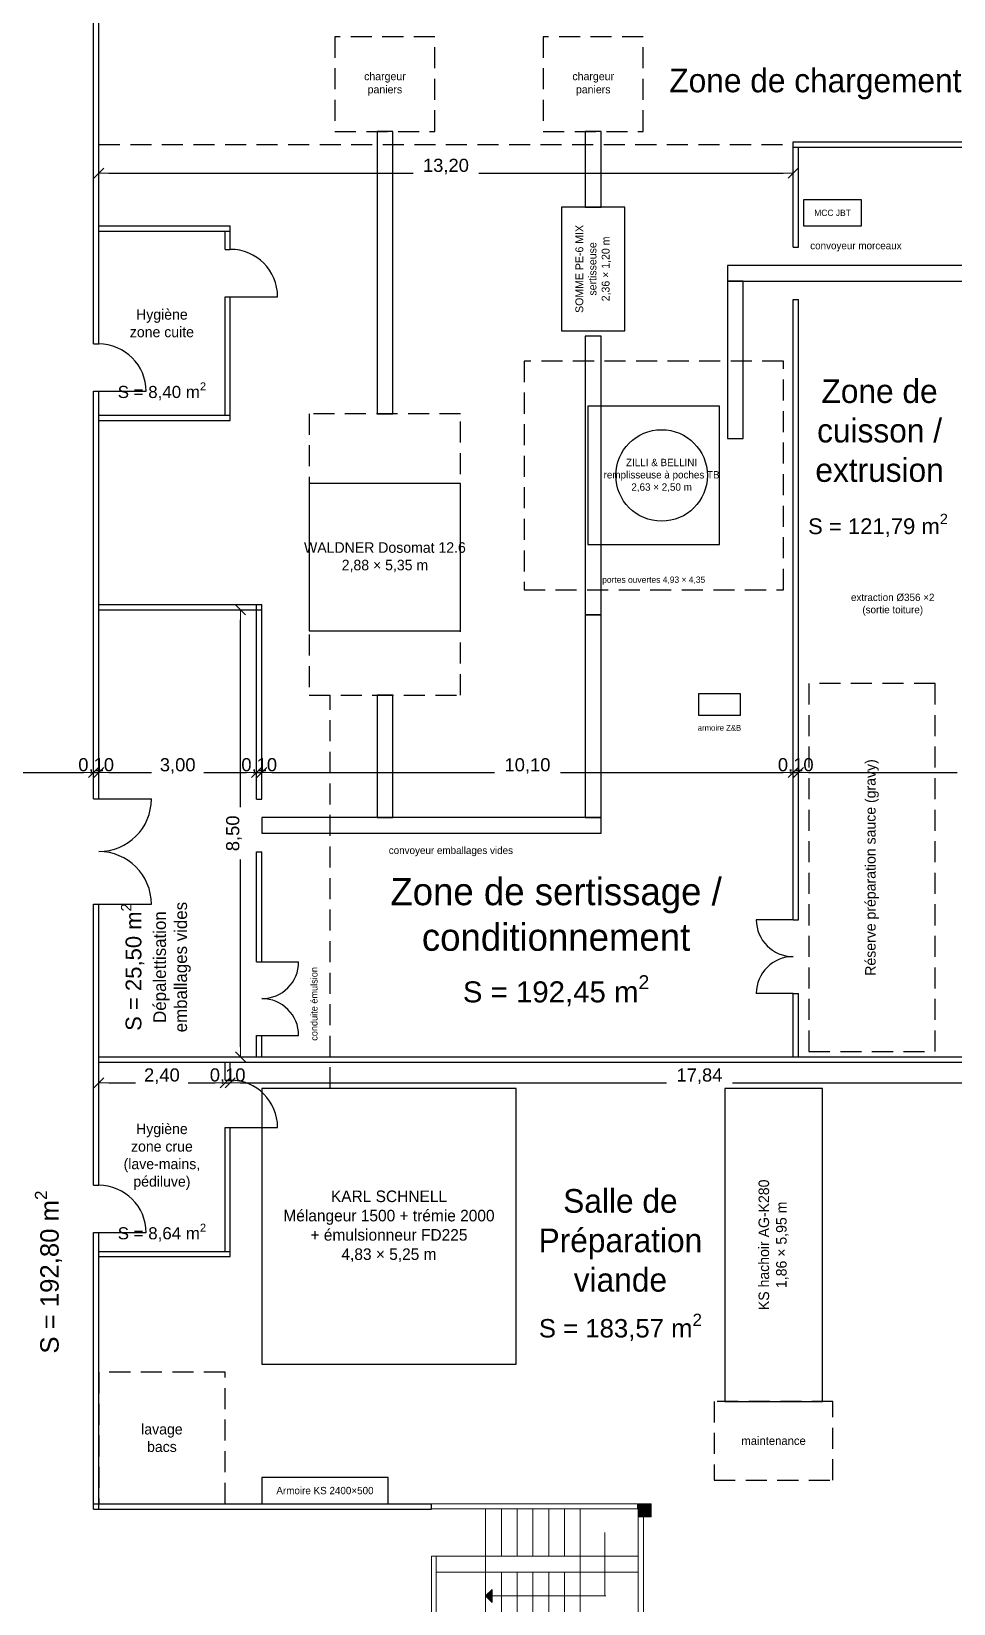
# Model space of a CAD drawing. Header units: millimetres. Extents: x 141848 to 1648660, y -821378 to -151356.
# Drawn here: x 222326 to 239857, y -234804 to -204906 of the extents above; entities that cross this region are included whole.
import ezdxf

# ---------------------------------------------------------------- set-up
doc = ezdxf.new("R2010")
doc.units = ezdxf.units.MM
doc.header["$MEASUREMENT"] = 0
doc.linetypes.add('DASHED', pattern=[600, 400, -200])
for name, color, linetype in [('ASSIETTE', 7, 'Continuous'), ('Cotations - 1_100', 7, 'Continuous'), ('Equipement - Process', 6, 'Continuous'), ('Hachure', 7, 'Continuous'), ('Intérieur - Agencement', 7, 'Continuous'), ('Nouveau_Co-Structure', 7, 'Continuous'), ('Portes ARCHICAD', 7, 'Continuous'), ('Structure - Murs extérieurs', 7, 'Continuous')]:
    doc.layers.add(name, color=color, linetype=linetype)
doc.styles.add('STYLE_GENERE_1', font='')
doc.styles.add('STYLE_GENERE_2', font='')
doc.styles.get('STYLE_GENERE_1').set_extended_font_data('Agency FB')
doc.styles.get('STYLE_GENERE_2').set_extended_font_data('Arial')
doc.dimstyles.new('STYLE_GENERE__1', dxfattribs={"dimtxt": 250, "dimasz": 190, "dimexe": 1.25, "dimexo": 0.625, "dimgap": 0, "dimtad": 1, "dimlfac": 0.001, "dimtxsty": 'STYLE_GENERE_2', "dimblk": 'ARROWHEAD_6', "dimblk1": 'ARROWHEAD_6', "dimblk2": 'ARROWHEAD_6', "dimcen": 2.5, "dimse1": 1, "dimse2": 1, "dimclrd": 7, "dimclre": 7, "dimclrt": 7, "dimazin": 3, "dimtfac": 1, "dimtmove": 0, "dimatfit": 3})

# ---------------------------------------------------------------- blocks, each defined once
blk = doc.blocks.new('Porte double 25_8')
at = {"layer": 'Portes ARCHICAD', "color": 7, "linetype": 'Continuous', "lineweight": 5}
for p, q in [((-772, 772), (-772, 672)), ((-732, 772), (-772, 772)), ((-772, 672), (-732, 672)), ((-752, 672), (-752, 100)), ((-732, 672), (-732, 772)), ((732, 672), (732, 772)), ((732, 772), (772, 772)), ((772, 672), (732, 672)), ((752, 672), (752, 100)), ((772, 772), (772, 672)), ((-787, 4), (-837, 4)), ((-837, 4), (-837, -15)), ((-772, 0), (-800, 0)), ((-800, 0), (-800, -115)), ((-787, -15), (-787, 4)), ((-732, 100), (-772, 100)), ((-772, 100), (-772, 0)), ((-772, -40), (-772, 0)), ((-772, 0), (-732, 0)), ((-732, 0), (-732, 100)), ((732, 0), (732, 100)), ((732, 100), (772, 100)), ((772, 0), (732, 0)), ((772, 100), (772, 0)), ((800, 0), (772, 0)), ((772, 0), (772, -40)), ((837, 4), (787, 4)), ((787, 4), (787, -15)), ((800, -115), (800, 0)), ((837, -15), (837, 4)), ((-837, -15), (-787, -15)), ((-800, -15), (-837, -15)), ((-800, -15), (-837, -15)), ((-787, -115), (-837, -115)), ((-837, -115), (-837, -134)), ((-800, -115), (-837, -115)), ((-800, -115), (-837, -115)), ((-837, -134), (-787, -134)), ((-800, -115), (-800, -15)), ((-800, -115), (-800, -15)), ((-800, -115), (-760, -115)), ((-787, -134), (-787, -115)), ((-760, -40), (-772, -40)), ((-760, -115), (-760, -40)), ((772, -40), (760, -40)), ((760, -40), (760, -115)), ((760, -115), (800, -115)), ((787, -15), (837, -15)), ((837, -115), (787, -115)), ((787, -115), (787, -134)), ((787, -134), (837, -134)), ((800, -115), (800, -15)), ((800, -115), (800, -15)), ((800, -15), (837, -15)), ((800, -15), (837, -15)), ((800, -115), (837, -115)), ((800, -115), (837, -115)), ((837, -134), (837, -115))]:
    blk.add_line(p, q, dxfattribs=at)
at = {"layer": 'Portes ARCHICAD', "color": 7, "linetype": 'Continuous', "lineweight": 5, "flags": 128}
for points in [[(-772, 672), (-772, 100), (-752, 100), (-752, 672)], [(-752, 672), (-752, 100), (-732, 100), (-732, 672)], [(752, 672), (752, 100), (732, 100), (732, 672)], [(772, 672), (772, 100), (752, 100), (752, 672)]]:
    blk.add_lwpolyline(points, close=True, dxfattribs=at)
at = {"layer": 'Portes ARCHICAD', "color": 7, "linetype": 'Continuous', "lineweight": 5}
for centre, start, end in [((-772, 0), 0, 90), ((772, 0), 90, 180)]:
    blk.add_arc(centre, 772, start, end, dxfattribs=at)
blk = doc.blocks.new('Mur_139_1', base_point=(233861, -248106))
at = {"layer": 'Structure - Murs extérieurs', "color": 7, "linetype": 'Continuous', "lineweight": 5}
for p, q in [((233861, -245743), (233861, -245706)), ((233861, -245743), (233961, -245743)), ((233961, -245743), (233961, -245706)), ((233861, -247343), (233861, -247380)), ((233861, -247343), (233961, -247343)), ((233961, -247343), (233961, -247380))]:
    blk.add_line(p, q, dxfattribs=at)
at = {"layer": 'Structure - Murs extérieurs', "color": 7, "linetype": 'Continuous', "lineweight": 5, "flags": 128}
for points in [[(233861, -243006), (233861, -245106)], [(233961, -245106), (233961, -242906)], [(233861, -245206), (233861, -245743)], [(233961, -245743), (233961, -245206)], [(233861, -247343), (233861, -248006)], [(233961, -248006), (233961, -247343)]]:
    blk.add_lwpolyline(points, dxfattribs=at)
at = {"layer": 'Portes ARCHICAD', "color": 7, "linetype": 'Continuous', "lineweight": 5, "zscale": 1000, "rotation": 270}
blk.add_blockref('Porte double 25_8', (233976, -246543), dxfattribs=at)
blk = doc.blocks.new('Ligne_4_1', base_point=(233246, -244659))
at = {"layer": 'Structure - Murs extérieurs', "linetype": 'Continuous', "lineweight": 5, "true_color": 0x990000}
blk.add_hatch(color=14, dxfattribs=at).paths.add_polyline_path([(230959, -244659), (231084, -244784), (231084, -244534)])
at = {"layer": 'Structure - Murs extérieurs', "color": 14, "linetype": 'Continuous', "lineweight": 5, "true_color": 0x990000}
for p, q in [((230959, -244659), (231084, -244534)), ((231084, -244534), (231084, -244784)), ((230959, -244659), (231084, -244784))]:
    blk.add_line(p, q, dxfattribs=at)
at = {"layer": 'Structure - Murs extérieurs', "color": 8, "linetype": 'Continuous', "lineweight": 5}
blk.add_line((233246, -244659), (231084, -244659), dxfattribs=at)
blk = doc.blocks.new('ARROWHEAD_6')
at = {"color": 0, "linetype": 'Continuous', "lineweight": 0}
for p, q in [((0, 0), (-1, 0)), ((-0.5, -0.5), (0.5, 0.5))]:
    blk.add_line(p, q, dxfattribs=at)
blk = doc.blocks.new('*D1152')
at = {"color": 7}
for p, q in [((219696, -177072), (231101, -177072)), ((232351, -177072), (243756, -177072))]:
    blk.add_line(p, q, dxfattribs=at)
at = {"layer": 'Defpoints'}
for p in [(219506, -177072), (219506, -207204), (243946, -207202)]:
    blk.add_point(p, dxfattribs=at)
at = {"layer": 'Cotations - 1_100', "color": 7, "xscale": 190, "yscale": 190, "rotation": 180}
blk.add_blockref('ARROWHEAD_6', (219506, -177072), dxfattribs=at)
at = {"layer": 'Cotations - 1_100', "color": 7, "xscale": 190, "yscale": 190}
blk.add_blockref('ARROWHEAD_6', (243946, -177072), dxfattribs=at)
at = {"layer": 'Cotations - 1_100', "color": 7, "insert": (231726, -176947), "char_height": 250, "attachment_point": 5, "style": 'STYLE_GENERE_2'}
blk.add_mtext('\\A1;{\\pql;\\fArial|b0|i0|c0|p38;24,44}', dxfattribs=at)
blk = doc.blocks.new('*D1241')
at = {"color": 7}
for p, q in [((219696, -219000), (221006, -219000)), ((222006, -219000), (223316, -219000))]:
    blk.add_line(p, q, dxfattribs=at)
at = {"layer": 'Defpoints'}
for p in [(219506, -219000), (219506, -219000), (223506, -219000)]:
    blk.add_point(p, dxfattribs=at)
at = {"layer": 'Cotations - 1_100', "color": 7, "xscale": 190, "yscale": 190, "rotation": 180}
blk.add_blockref('ARROWHEAD_6', (219506, -219000), dxfattribs=at)
at = {"layer": 'Cotations - 1_100', "color": 7, "xscale": 190, "yscale": 190}
blk.add_blockref('ARROWHEAD_6', (223506, -219000), dxfattribs=at)
at = {"layer": 'Cotations - 1_100', "color": 7, "insert": (221506, -218875), "char_height": 250, "attachment_point": 5, "style": 'STYLE_GENERE_2'}
blk.add_mtext('\\A1;{\\pql;\\fArial|b0|i0|c0|p38;4,00}', dxfattribs=at)
blk = doc.blocks.new('*D1242')
at = {"color": 7}
blk.add_line((223506, -219000), (223606, -219000), dxfattribs=at)
at = {"layer": 'Defpoints'}
for p in [(223506, -219000), (223506, -219000), (223606, -219000)]:
    blk.add_point(p, dxfattribs=at)
at = {"layer": 'Cotations - 1_100', "color": 7, "xscale": 190, "yscale": 190}
blk.add_blockref('ARROWHEAD_6', (223506, -219000), dxfattribs=at)
at = {"layer": 'Cotations - 1_100', "color": 7, "xscale": 190, "yscale": 190, "rotation": 180}
blk.add_blockref('ARROWHEAD_6', (223606, -219000), dxfattribs=at)
at = {"layer": 'Cotations - 1_100', "color": 7, "insert": (223556, -218873.75), "char_height": 250, "attachment_point": 5, "style": 'STYLE_GENERE_2'}
blk.add_mtext('\\A1;{\\pql;\\fArial|b0|i0|c0|p38;0,10}', dxfattribs=at)
blk = doc.blocks.new('*D1243')
at = {"color": 7}
for p, q in [((223796, -219000), (224606, -219000)), ((225606, -219000), (226416, -219000))]:
    blk.add_line(p, q, dxfattribs=at)
at = {"layer": 'Defpoints'}
for p in [(223606, -219000), (223606, -219000), (226606, -219000)]:
    blk.add_point(p, dxfattribs=at)
at = {"layer": 'Cotations - 1_100', "color": 7, "xscale": 190, "yscale": 190, "rotation": 180}
blk.add_blockref('ARROWHEAD_6', (223606, -219000), dxfattribs=at)
at = {"layer": 'Cotations - 1_100', "color": 7, "xscale": 190, "yscale": 190}
blk.add_blockref('ARROWHEAD_6', (226606, -219000), dxfattribs=at)
at = {"layer": 'Cotations - 1_100', "color": 7, "insert": (225106, -218875), "char_height": 250, "attachment_point": 5, "style": 'STYLE_GENERE_2'}
blk.add_mtext('\\A1;{\\pql;\\fArial|b0|i0|c0|p38;3,00}', dxfattribs=at)
blk = doc.blocks.new('*D1244')
at = {"color": 7}
blk.add_line((226606, -219000), (226706, -219000), dxfattribs=at)
at = {"layer": 'Defpoints'}
for p in [(226606, -219000), (226606, -219000), (226706, -219000)]:
    blk.add_point(p, dxfattribs=at)
at = {"layer": 'Cotations - 1_100', "color": 7, "xscale": 190, "yscale": 190}
blk.add_blockref('ARROWHEAD_6', (226606, -219000), dxfattribs=at)
at = {"layer": 'Cotations - 1_100', "color": 7, "xscale": 190, "yscale": 190, "rotation": 180}
blk.add_blockref('ARROWHEAD_6', (226706, -219000), dxfattribs=at)
at = {"layer": 'Cotations - 1_100', "color": 7, "insert": (226656, -218873.75), "char_height": 250, "attachment_point": 5, "style": 'STYLE_GENERE_2'}
blk.add_mtext('\\A1;{\\pql;\\fArial|b0|i0|c0|p38;0,10}', dxfattribs=at)
blk = doc.blocks.new('*D1245')
at = {"color": 7}
for p, q in [((226896, -219000), (231131, -219000)), ((232381, -219000), (236616, -219000))]:
    blk.add_line(p, q, dxfattribs=at)
at = {"layer": 'Defpoints'}
for p in [(226706, -219000), (226706, -219000), (236806, -219000)]:
    blk.add_point(p, dxfattribs=at)
at = {"layer": 'Cotations - 1_100', "color": 7, "xscale": 190, "yscale": 190, "rotation": 180}
blk.add_blockref('ARROWHEAD_6', (226706, -219000), dxfattribs=at)
at = {"layer": 'Cotations - 1_100', "color": 7, "xscale": 190, "yscale": 190}
blk.add_blockref('ARROWHEAD_6', (236806, -219000), dxfattribs=at)
at = {"layer": 'Cotations - 1_100', "color": 7, "insert": (231756, -218875), "char_height": 250, "attachment_point": 5, "style": 'STYLE_GENERE_2'}
blk.add_mtext('\\A1;{\\pql;\\fArial|b0|i0|c0|p38;10,10}', dxfattribs=at)
blk = doc.blocks.new('*D1246')
at = {"color": 7}
blk.add_line((236806, -219000), (236906, -219000), dxfattribs=at)
at = {"layer": 'Defpoints'}
for p in [(236806, -219000), (236806, -219000), (236906, -219000)]:
    blk.add_point(p, dxfattribs=at)
at = {"layer": 'Cotations - 1_100', "color": 7, "xscale": 190, "yscale": 190}
blk.add_blockref('ARROWHEAD_6', (236806, -219000), dxfattribs=at)
at = {"layer": 'Cotations - 1_100', "color": 7, "xscale": 190, "yscale": 190, "rotation": 180}
blk.add_blockref('ARROWHEAD_6', (236906, -219000), dxfattribs=at)
at = {"layer": 'Cotations - 1_100', "color": 7, "insert": (236856, -218873.75), "char_height": 250, "attachment_point": 5, "style": 'STYLE_GENERE_2'}
blk.add_mtext('\\A1;{\\pql;\\fArial|b0|i0|c0|p38;0,10}', dxfattribs=at)
blk = doc.blocks.new('*D1247')
at = {"color": 7}
for p, q in [((237096, -219000), (239926, -219000)), ((240926, -219000), (243756, -219000))]:
    blk.add_line(p, q, dxfattribs=at)
at = {"layer": 'Defpoints'}
for p in [(236906, -219000), (236906, -219000), (243946, -219000)]:
    blk.add_point(p, dxfattribs=at)
at = {"layer": 'Cotations - 1_100', "color": 7, "xscale": 190, "yscale": 190, "rotation": 180}
blk.add_blockref('ARROWHEAD_6', (236906, -219000), dxfattribs=at)
at = {"layer": 'Cotations - 1_100', "color": 7, "xscale": 190, "yscale": 190}
blk.add_blockref('ARROWHEAD_6', (243946, -219000), dxfattribs=at)
at = {"layer": 'Cotations - 1_100', "color": 7, "insert": (240426, -218875), "char_height": 250, "attachment_point": 5, "style": 'STYLE_GENERE_2'}
blk.add_mtext('\\A1;{\\pql;\\fArial|b0|i0|c0|p38;7,04}', dxfattribs=at)
blk = doc.blocks.new('*D1248')
at = {"color": 7}
for p, q in [((223796, -224900), (224306, -224900)), ((225306, -224900), (225816, -224900))]:
    blk.add_line(p, q, dxfattribs=at)
at = {"layer": 'Defpoints'}
for p in [(223606, -224900), (223606, -224900), (226006, -224900)]:
    blk.add_point(p, dxfattribs=at)
at = {"layer": 'Cotations - 1_100', "color": 7, "xscale": 190, "yscale": 190, "rotation": 180}
blk.add_blockref('ARROWHEAD_6', (223606, -224900), dxfattribs=at)
at = {"layer": 'Cotations - 1_100', "color": 7, "xscale": 190, "yscale": 190}
blk.add_blockref('ARROWHEAD_6', (226006, -224900), dxfattribs=at)
at = {"layer": 'Cotations - 1_100', "color": 7, "insert": (224806, -224775), "char_height": 250, "attachment_point": 5, "style": 'STYLE_GENERE_2'}
blk.add_mtext('\\A1;{\\pql;\\fArial|b0|i0|c0|p38;2,40}', dxfattribs=at)
blk = doc.blocks.new('*D1249')
at = {"color": 7}
blk.add_line((226006, -224900), (226106, -224900), dxfattribs=at)
at = {"layer": 'Defpoints'}
for p in [(226006, -224900), (226006, -224900), (226106, -224900)]:
    blk.add_point(p, dxfattribs=at)
at = {"layer": 'Cotations - 1_100', "color": 7, "xscale": 190, "yscale": 190}
blk.add_blockref('ARROWHEAD_6', (226006, -224900), dxfattribs=at)
at = {"layer": 'Cotations - 1_100', "color": 7, "xscale": 190, "yscale": 190, "rotation": 180}
blk.add_blockref('ARROWHEAD_6', (226106, -224900), dxfattribs=at)
at = {"layer": 'Cotations - 1_100', "color": 7, "insert": (226056, -224773.75), "char_height": 250, "attachment_point": 5, "style": 'STYLE_GENERE_2'}
blk.add_mtext('\\A1;{\\pql;\\fArial|b0|i0|c0|p38;0,10}', dxfattribs=at)
blk = doc.blocks.new('*D1250')
at = {"color": 7}
for p, q in [((226296, -224900), (234401, -224900)), ((235651, -224900), (243756, -224900))]:
    blk.add_line(p, q, dxfattribs=at)
at = {"layer": 'Defpoints'}
for p in [(226106, -224900), (226106, -224900), (243946, -224900)]:
    blk.add_point(p, dxfattribs=at)
at = {"layer": 'Cotations - 1_100', "color": 7, "xscale": 190, "yscale": 190, "rotation": 180}
blk.add_blockref('ARROWHEAD_6', (226106, -224900), dxfattribs=at)
at = {"layer": 'Cotations - 1_100', "color": 7, "xscale": 190, "yscale": 190}
blk.add_blockref('ARROWHEAD_6', (243946, -224900), dxfattribs=at)
at = {"layer": 'Cotations - 1_100', "color": 7, "insert": (235026, -224775), "char_height": 250, "attachment_point": 5, "style": 'STYLE_GENERE_2'}
blk.add_mtext('\\A1;{\\pql;\\fArial|b0|i0|c0|p38;17,84}', dxfattribs=at)
blk = doc.blocks.new('*D1263')
at = {"color": 7}
for p, q in [((223796, -207600), (229581, -207600)), ((230831, -207600), (236616, -207600))]:
    blk.add_line(p, q, dxfattribs=at)
at = {"layer": 'Defpoints'}
for p in [(223606, -207600), (223606, -207600), (236806, -207600)]:
    blk.add_point(p, dxfattribs=at)
at = {"layer": 'Cotations - 1_100', "color": 7, "xscale": 190, "yscale": 190, "rotation": 180}
blk.add_blockref('ARROWHEAD_6', (223606, -207600), dxfattribs=at)
at = {"layer": 'Cotations - 1_100', "color": 7, "xscale": 190, "yscale": 190}
blk.add_blockref('ARROWHEAD_6', (236806, -207600), dxfattribs=at)
at = {"layer": 'Cotations - 1_100', "color": 7, "insert": (230206, -207475), "char_height": 250, "attachment_point": 5, "style": 'STYLE_GENERE_2'}
blk.add_mtext('\\A1;{\\pql;\\fArial|b0|i0|c0|p38;13,20}', dxfattribs=at)
blk = doc.blocks.new('*D1264')
at = {"color": 7}
for p, q in [((226300, -219656), (226300, -216096)), ((226300, -224216), (226300, -220656))]:
    blk.add_line(p, q, dxfattribs=at)
at = {"layer": 'Defpoints'}
for p in [(226300, -215906), (226300, -224406), (226300, -224406)]:
    blk.add_point(p, dxfattribs=at)
at = {"layer": 'Cotations - 1_100', "color": 7, "xscale": 190, "yscale": 190}
for p, rotation in [((226300, -215906), 90), ((226300, -224406), 270)]:
    blk.add_blockref('ARROWHEAD_6', p, dxfattribs=dict(at, rotation=rotation))
at = {"layer": 'Cotations - 1_100', "color": 7, "insert": (226175, -220156), "char_height": 250, "attachment_point": 5, "rotation": 90, "style": 'STYLE_GENERE_2'}
blk.add_mtext('\\A1;{\\pql;\\fArial|b0|i0|c0|p38;8,50}', dxfattribs=at)

msp = doc.modelspace()

# ---------------------------------------------------------------- hatches: boundary and pattern name
at = {"layer": 'Nouveau_Co-Structure', "linetype": 'Continuous', "lineweight": 5}
msp.add_hatch(color=1, dxfattribs=at).paths.add_polyline_path([(233858.443, -232905.571), (233858.443, -233155.571), (234108.443, -233155.571), (234108.443, -232905.571)])

# ---------------------------------------------------------------- linework, layer by layer
at = {"layer": 'ASSIETTE', "color": 7, "linetype": 'Continuous', "lineweight": 5}
for p, q in [((230959.414, -233905.571), (230959.414, -233005.571)), ((231259.414, -233905.571), (231259.414, -233005.571)), ((231559.414, -233905.571), (231559.414, -233005.571)), ((231859.414, -233905.571), (231859.414, -233005.571)), ((232159.414, -233905.571), (232159.414, -233005.571)), ((232459.414, -233905.571), (232459.414, -233005.571)), ((232759.414, -233905.571), (232759.414, -233005.571)), ((230959.414, -233905.571), (230017.955, -233905.571)), ((230959.414, -234205.571), (230959.414, -233905.571)), ((230959.414, -233905.571), (232759.414, -233905.571)), ((232759.414, -233905.571), (232759.414, -234205.571)), ((232759.414, -233905.571), (233861.034, -233905.571)), ((230959.414, -234205.571), (230017.955, -234205.571)), ((232759.414, -234205.571), (230959.414, -234205.571)), ((230959.414, -234205.571), (230959.414, -235105.571)), ((231259.414, -234205.571), (231259.414, -235105.571)), ((231559.414, -234205.571), (231559.414, -235105.571)), ((231859.414, -234205.571), (231859.414, -235105.571)), ((232159.414, -234205.571), (232159.414, -235105.571)), ((232459.414, -234205.571), (232459.414, -235105.571)), ((232759.414, -234205.571), (232759.414, -235105.571)), ((232759.414, -234205.571), (233846.034, -234205.571))]:
    msp.add_line(p, q, dxfattribs=at)
for points in [[(229932.955, -232905.571), (229932.955, -233005.571), (233849.151, -233005.571), (233849.151, -232905.571)], [(229932.955, -233905.571), (230017.955, -233905.571), (230017.955, -235120.571), (229932.955, -235120.571)]]:
    msp.add_lwpolyline(points, close=True, dxfattribs=at)
at = {"layer": 'Equipement - Process', "linetype": 'DASHED'}
for points in [[(228096, -206806), (229996, -206806), (229996, -205006), (228096, -205006)], [(232056, -206806), (233956, -206806), (233956, -205006), (232056, -205006)], [(231691, -215525), (236621, -215525), (236621, -211175), (231691, -211175)], [(227606, -217526), (230486, -217526), (230486, -212176), (227606, -212176)], [(237106, -224306), (239506, -224306), (239506, -217306), (237106, -217306)], [(223606, -232906), (226006, -232906), (226006, -230406), (223606, -230406)], [(235306, -232459), (237564, -232459), (237564, -230959), (235306, -230959)]]:
    msp.add_lwpolyline(points, close=True, dxfattribs=at)
at = {"layer": 'Equipement - Process'}
for points in [[(228896, -212176), (229196, -212176), (229196, -206806), (228896, -206806)], [(232856, -208245), (233156, -208245), (233156, -206806), (232856, -206806)], [(232406, -210600), (233606, -210600), (233606, -208245), (232406, -208245)], [(237006, -208606), (238106, -208606), (238106, -208106), (237006, -208106)], [(235556, -209656), (240256, -209656), (240256, -209356), (235556, -209356)], [(235556, -212650), (235856, -212650), (235856, -209656), (235556, -209656)], [(232856, -216000), (233156, -216000), (233156, -210700), (232856, -210700)], [(232906, -214665), (235406, -214665), (235406, -212035), (232906, -212035)], [(227606, -216306), (230486, -216306), (230486, -213506), (227606, -213506)], [(232856, -219856), (233156, -219856), (233156, -216000), (232856, -216000)], [(228896, -219856), (229196, -219856), (229196, -217526), (228896, -217526)], [(235006, -217906), (235806, -217906), (235806, -217506), (235006, -217506)], [(226706, -220156), (233156, -220156), (233156, -219856), (226706, -219856)], [(226706, -230253), (231540, -230253), (231540, -225006), (226706, -225006)], [(235506, -230959), (237364, -230959), (237364, -225006), (235506, -225006)], [(226706, -232906), (229106, -232906), (229106, -232406), (226706, -232406)]]:
    msp.add_lwpolyline(points, close=True, dxfattribs=at)
at = {"layer": 'Equipement - Process', "linetype": 'DASHED'}
msp.add_lwpolyline([(228006, -225006), (228006, -217526)], dxfattribs=at)
at = {"layer": 'Equipement - Process'}
msp.add_circle((234306, -213350), 870, dxfattribs=at)
at = {"layer": 'Hachure', "linetype": 'DASHED'}
msp.add_lwpolyline([(223606, -207056), (236806, -207056)], dxfattribs=at)
at = {"layer": 'Nouveau_Co-Structure', "color": 255, "linetype": 'Continuous', "lineweight": 5}
msp.add_line((233228.035, -233455.571), (233228.035, -234658.568), dxfattribs=at)
at = {"layer": 'Nouveau_Co-Structure', "color": 7, "linetype": 'Continuous', "lineweight": 5}
msp.add_lwpolyline([(233858.443, -232905.571), (234108.443, -232905.571), (234108.443, -233155.571), (233858.443, -233155.571)], close=True, dxfattribs=at)
at = {"layer": 'Portes ARCHICAD'}
for points in [[(226106, -209950), (227006, -209950)], [(223606, -211750), (224506, -211750)], [(223606, -219503), (224606, -219503)], [(223606, -221503), (224606, -221503)], [(236806, -221800), (236106, -221800)], [(226706, -222600), (227406, -222600)], [(236806, -223200), (236106, -223200)], [(226706, -224000), (227406, -224000)], [(226106, -225750), (227006, -225750)], [(223606, -227750), (224506, -227750)]]:
    msp.add_lwpolyline(points, dxfattribs=at)
for centre, radius, start, end in [((226106, -209950), 900, 0, 90), ((223606, -211750), 900, 0, 90), ((223606, -219503), 1000, 270, 360), ((223606, -221503), 1000, 0, 90), ((236806, -221800), 700, 180, 270), ((226706, -222600), 700, 270, 360), ((236806, -223200), 700, 90, 180), ((226706, -224000), 700, 0, 90), ((226106, -225750), 900, 0, 90), ((223606, -227750), 900, 0, 90)]:
    msp.add_arc(centre, radius, start, end, dxfattribs=at)
at = {"layer": 'Structure - Murs extérieurs'}
for points in [[(223506, -210850), (223506, -199500)], [(223606, -210850), (223606, -199500)], [(236806, -207006), (243946, -207006)], [(236806, -207106), (236806, -207006)], [(236806, -209006), (236806, -207106)], [(236806, -207106), (236906, -207106)], [(236806, -207106), (243946, -207106)], [(236906, -209006), (236906, -207106)], [(223606, -208606), (226106, -208606)], [(223606, -208706), (223606, -208606)], [(226106, -208706), (226106, -208606)], [(223606, -208706), (226106, -208706)], [(226006, -209050), (226006, -208706)], [(226006, -208706), (226106, -208706)], [(226106, -209050), (226106, -208706)], [(226006, -209050), (226106, -209050)], [(236806, -209006), (236906, -209006)], [(226006, -212206), (226006, -209950)], [(226006, -209950), (226106, -209950)], [(226106, -212206), (226106, -209950)], [(236806, -221800), (236806, -210006)], [(236806, -210006), (236906, -210006)], [(236906, -221800), (236906, -210006)], [(223506, -210850), (223606, -210850)], [(223506, -219503), (223506, -211750)], [(223506, -211750), (223606, -211750)], [(223606, -219503), (223606, -211750)], [(223606, -212206), (226106, -212206)], [(223606, -212306), (223606, -212206)], [(226006, -212206), (226106, -212206)], [(226106, -212306), (226106, -212206)], [(223606, -212306), (226106, -212306)], [(223606, -215806), (226706, -215806)], [(223606, -215906), (223606, -215806)], [(226606, -219506), (226606, -215806)], [(226606, -215806), (226706, -215806)], [(226706, -219506), (226706, -215806)], [(226706, -215906), (226706, -215806)], [(223606, -215906), (226706, -215906)], [(223506, -219503), (223606, -219503)], [(226606, -219506), (226706, -219506)], [(226606, -222600), (226606, -220506)], [(226606, -220506), (226706, -220506)], [(226706, -222600), (226706, -220506)], [(223506, -226850), (223506, -221503)], [(223506, -221503), (223606, -221503)], [(223606, -226850), (223606, -221503)], [(236806, -221800), (236906, -221800)], [(226606, -222600), (226706, -222600)], [(236806, -224406), (236806, -223200)], [(236806, -223200), (236906, -223200)], [(236906, -224406), (236906, -223200)], [(226606, -224406), (226606, -224000)], [(226606, -224000), (226706, -224000)], [(226706, -224406), (226706, -224000)], [(223606, -224406), (240706, -224406)], [(223606, -224506), (223606, -224406)], [(223606, -224506), (240706, -224506)], [(226006, -224850), (226006, -224506)], [(226006, -224506), (226106, -224506)], [(226106, -224850), (226106, -224506)], [(226606, -224406), (226706, -224406)], [(236806, -224406), (236906, -224406)], [(226006, -224850), (226106, -224850)], [(226006, -228106), (226006, -225750)], [(226006, -225750), (226106, -225750)], [(226106, -228106), (226106, -225750)], [(223506, -226850), (223606, -226850)], [(223506, -233006), (223506, -227750)], [(223506, -227750), (223606, -227750)], [(223606, -233006), (223606, -227750)], [(223606, -228106), (226106, -228106)], [(223606, -228206), (223606, -228106)], [(226006, -228106), (226106, -228106)], [(226106, -228206), (226106, -228106)], [(223606, -228206), (226106, -228206)], [(223506, -232906), (229933, -232906)], [(223506, -233006), (223506, -232906)], [(223506, -233006), (223606, -233006)], [(223506, -233006), (229933, -233006)], [(229933, -233006), (229933, -232906)]]:
    msp.add_lwpolyline(points, dxfattribs=at)

# ---------------------------------------------------------------- block references
at = {"layer": 'Structure - Murs extérieurs', "color": 7, "lineweight": 5}
msp.add_blockref('Mur_139_1', (233861.034, -238105.571), dxfattribs=at)
at = {"layer": 'Structure - Murs extérieurs', "color": 8, "linetype": 'Continuous', "lineweight": 5}
msp.add_blockref('Ligne_4_1', (233245.625, -234658.568), dxfattribs=at)

# ---------------------------------------------------------------- texts
at = {"layer": 'Equipement - Process', "attachment_point": 5, "style": 'STYLE_GENERE_1'}
for s, insert, char_height in [('\\A1;{\\pqc;chargeur\\Ppaniers}', (229046, -205906), 150), ('\\A1;{\\pqc;chargeur\\Ppaniers}', (233006, -205906), 150), ('\\A1;{\\pqc;MCC JBT}', (237556, -208356), 120), ('\\A1;{\\pqc;convoyeur morceaux}', (238000, -209000), 140), ('\\A1;{\\pqc;Hygiène\\Pzone cuite}', (224806, -210456), 200), ('\\A1;{\\pqc;ZILLI & BELLINI\\Premplisseuse à poches TB\\P2,63 × 2,50 m}', (234306, -213350), 140), ('\\A1;{\\pqc;WALDNER Dosomat 12.6\\P2,88 × 5,35 m}', (229046, -214906), 200), ('\\A1;{\\pqc;portes ouvertes 4,93 × 4,35}', (234156, -215350), 120), ('\\A1;{\\pqc;extraction Ø356 ×2\\P(sortie toiture)}', (238700, -215806), 140), ('\\A1;{\\pqc;armoire Z&B}', (235406, -218150), 110), ('\\A1;{\\pqc;convoyeur emballages vides}', (230300, -220500), 140), ('\\A1;{\\pqc;Hygiène\\Pzone crue\\P(lave-mains,\\Ppédiluve)}', (224806, -226306), 200), ('\\A1;{\\pqc;KARL SCHNELL\\PMélangeur 1500 + trémie 2000\\P+ émulsionneur FD225\\P4,83 × 5,25 m}', (229123, -227629.5), 220), ('\\A1;{\\pqc;lavage\\Pbacs}', (224806, -231656), 200), ('\\A1;{\\pqc;maintenance}', (236435, -231709), 160), ('\\A1;{\\pqc;Armoire KS 2400×500}', (227906, -232656), 140)]:
    msp.add_mtext(s, dxfattribs=dict(at, insert=insert, char_height=char_height))
at = {"layer": 'Equipement - Process', "attachment_point": 5, "rotation": 90, "style": 'STYLE_GENERE_1'}
for s, insert, char_height in [('\\A1;{\\pqc;SOMME PE-6 MIX\\Psertisseuse\\P2,36 × 1,20 m}', (233006, -209422.5), 150), ('\\A1;{\\pqc;Réserve préparation sauce (gravy)}', (238306, -220806), 200), ('\\A1;{\\pqc;Dépalettisation\\Pemballages vides}', (225000, -222700), 240), ('\\A1;{\\pqc;conduite émulsion}', (227700, -223400), 130), ('\\A1;{\\pqc;KS hachoir AG-K280\\P1,86 × 5,95 m}', (236435, -227982), 200)]:
    msp.add_mtext(s, dxfattribs=dict(at, insert=insert, char_height=char_height))
at = {"layer": 'Hachure', "attachment_point": 5, "style": 'STYLE_GENERE_1'}
for s, insert, char_height in [('\\A1;{\\pqc;\\fAgency FB|b0|i0|c0|p34;Zone de chargement paniers}', (238300, -205906), 450), ('\\A1;{\\pqc;\\fAgency FB|b0|i0|c0|p34;Zone de\\Pcuisson /\\Pextrusion}', (238450, -212500), 450), ('\\A1;{\\pqc;\\fAgency FB|b0|i0|c0|p34;Zone de sertissage /\\Pconditionnement}', (232300, -221700), 520), ('\\A1;{\\pqc;\\fAgency FB|b0|i0|c0|p34;Salle de\\PPréparation\\Pviande}', (233523, -227900), 450)]:
    msp.add_mtext(s, dxfattribs=dict(at, insert=insert, char_height=char_height))
at = {"layer": 'Intérieur - Agencement', "color": 5, "attachment_point": 5, "style": 'STYLE_GENERE_2'}
for s, insert, char_height in [('\\A1;{\\pqc;\\fArial|b0|i0|c0|p38;S = 8,40 m{\\H0.66x;\\S2^ ;}}', (224806, -211750), 230), ('\\A1;{\\pqc;\\fArial|b0|i0|c0|p38;S = 121,79 m{\\H0.66x;\\S2^ ;}}', (238420, -214300), 300), ('\\A1;{\\pqc;\\fArial|b0|i0|c0|p38;S = 192,45 m{\\H0.66x;\\S2^ ;}}', (232300, -223150), 400), ('\\A1;{\\pqc;\\fArial|b0|i0|c0|p38;S = 8,64 m{\\H0.66x;\\S2^ ;}}', (224806, -227750), 230), ('\\A1;{\\pqc;\\fArial|b0|i0|c0|p38;S = 183,57 m{\\H0.66x;\\S2^ ;}}', (233523, -229550), 350)]:
    msp.add_mtext(s, dxfattribs=dict(at, insert=insert, char_height=char_height))
at = {"layer": 'Intérieur - Agencement', "color": 5, "attachment_point": 5, "rotation": 90, "style": 'STYLE_GENERE_2'}
for s, insert, char_height in [('\\A1;{\\pqc;\\fArial|b0|i0|c0|p38;S = 25,50 m{\\H0.66x;\\S2^ ;}}', (224250, -222700), 300), ('\\A1;{\\pqc;\\fArial|b0|i0|c0|p38;S = 192,80 m{\\H0.66x;\\S2^ ;}}', (222650, -228500), 350)]:
    msp.add_mtext(s, dxfattribs=dict(at, insert=insert, char_height=char_height))

# ---------------------------------------------------------------- dimensions: what is measured, and where the dimension line sits
at = {"layer": 'Cotations - 1_100', "color": 7, "linetype": 'Continuous', "lineweight": 5}
dim = msp.add_linear_dim(base=(219505.542, -177071.511), p1=(219505.542, -207204.46), p2=(243946.034, -207202.207), dimstyle='STYLE_GENERE__1', override={"dimzin": 0}, dxfattribs=at)
dim.commit()
dim.dimension.update_dxf_attribs({"geometry": '*D1152', "text_midpoint": (231725.788, -176946.511)})
at = {"layer": 'Cotations - 1_100'}
for base, p1, p2, picture, middle in [((223606, -207600), (223606, -207600), (236806, -207600), '*D1263', (230206, -207475)), ((219506, -219000), (219506, -219000), (223506, -219000), '*D1241', (221506, -218875)), ((223506, -219000), (223506, -219000), (223606, -219000), '*D1242', (223556, -218873.75)), ((223606, -219000), (223606, -219000), (226606, -219000), '*D1243', (225106, -218875)), ((226606, -219000), (226606, -219000), (226706, -219000), '*D1244', (226656, -218873.75)), ((226706, -219000), (226706, -219000), (236806, -219000), '*D1245', (231756, -218875)), ((236806, -219000), (236806, -219000), (236906, -219000), '*D1246', (236856, -218873.75)), ((236906, -219000), (236906, -219000), (243946, -219000), '*D1247', (240426, -218875)), ((223606, -224900), (223606, -224900), (226006, -224900), '*D1248', (224806, -224775)), ((226006, -224900), (226006, -224900), (226106, -224900), '*D1249', (226056, -224773.75)), ((226106, -224900), (226106, -224900), (243946, -224900), '*D1250', (235026, -224775))]:
    dim = msp.add_linear_dim(base=base, p1=p1, p2=p2, dimstyle='STYLE_GENERE__1', override={"dimzin": 0}, dxfattribs=at)
    dim.commit()
    dim.dimension.update_dxf_attribs({"geometry": picture, "text_midpoint": middle})
dim = msp.add_linear_dim(base=(226300, -224406), p1=(226300, -224406), p2=(226300, -215906), angle=90, dimstyle='STYLE_GENERE__1', override={"dimzin": 0}, dxfattribs=at)
dim.commit()
dim.dimension.update_dxf_attribs({"geometry": '*D1264', "text_midpoint": (226175, -220156)})

doc.saveas('drawing.dxf')
